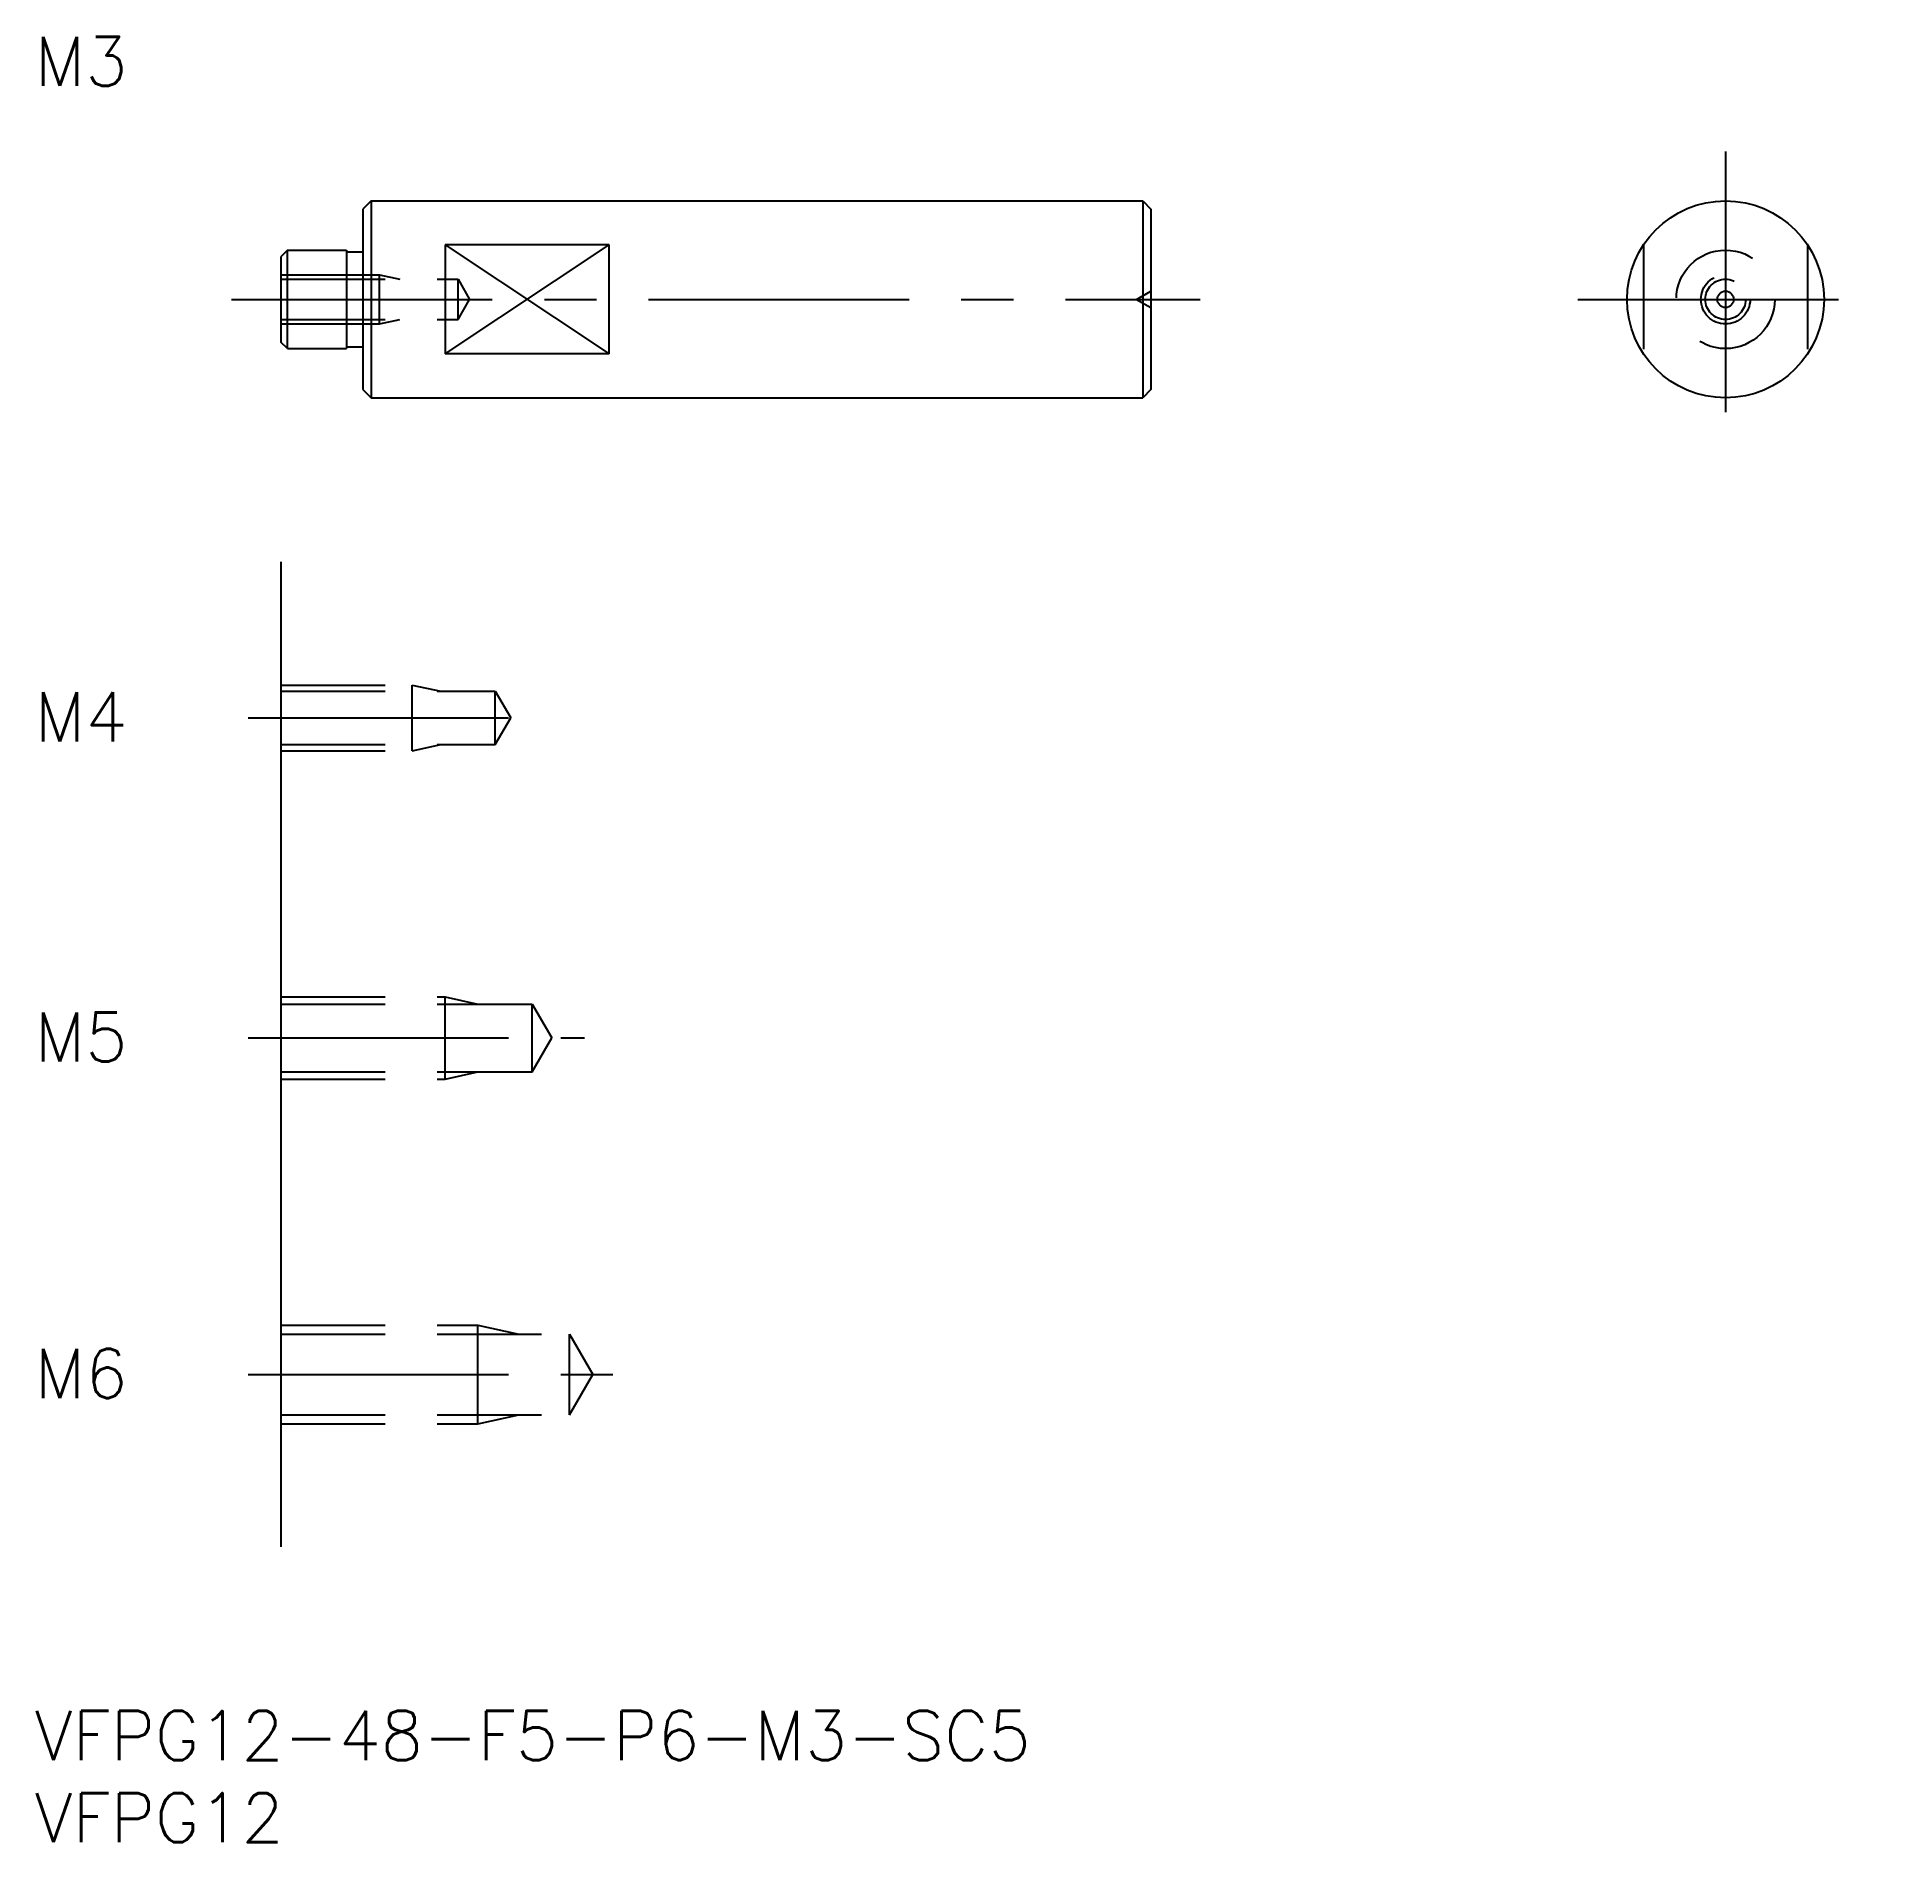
# Model space of a CAD drawing. Extents: x 0 to 112, y -8 to 102.
import ezdxf

# ---------------------------------------------------------------- set-up
doc = ezdxf.new("R2010")
doc.units = 0
doc.header["$LTSCALE"] = 0.5
doc.linetypes.add('CENTER', pattern=[50.8, 31.75, -6.35, 6.35, -6.35])
doc.linetypes.add('DASHED', pattern=[19.05, 12.7, -6.35])
for name, color, linetype in [('MSM_CENTER', 1, 'CENTER'), ('MSM_CONTINUOUS', 7, 'CONTINUOUS'), ('MSM_DASHED', 4, 'DASHED'), ('MSM_NARROW', 5, 'CONTINUOUS'), ('MSM_PART_NUMBER', 7, 'CONTINUOUS')]:
    doc.layers.add(name, color=color, linetype=linetype)
doc.styles.get("Standard").update_dxf_attribs({"font": 'txt.shx', "height": 3, "bigfont": 'bigfont.shx'})

# ---------------------------------------------------------------- blocks, each defined once
blk = doc.blocks.new('*U4')
at = {"layer": 'MSM_PART_NUMBER'}
blk.add_text('VFPG12-48-F5-P6-M3-SC5', height=3, dxfattribs=at).set_placement((0, -3))
blk = doc.blocks.new('*U5')
at = {"layer": 'MSM_PART_NUMBER'}
blk.add_text('VFPG12', height=3, dxfattribs=at).set_placement((0, -8))
blk = doc.blocks.new('*U6')
at = {"layer": 'MSM_PART_NUMBER'}
blk.add_text('M6', height=3, dxfattribs=at).set_placement((0, 19.06))
blk = doc.blocks.new('*U7')
at = {"layer": 'MSM_PART_NUMBER'}
blk.add_text('M5', height=3, dxfattribs=at).set_placement((0, 39.56))
blk = doc.blocks.new('*U8')
at = {"layer": 'MSM_PART_NUMBER'}
blk.add_text('M4', height=3, dxfattribs=at).set_placement((0, 59.06))
blk = doc.blocks.new('*U9')
at = {"layer": 'MSM_PART_NUMBER'}
blk.add_text('M3', height=3, dxfattribs=at).set_placement((0, 99))

msp = doc.modelspace()

# ---------------------------------------------------------------- linework, layer by layer
at = {"layer": 'MSM_CENTER'}
for p, q in [((103, 95), (103, 77)), ((12, 86), (71, 86)), ((94, 86), (112, 86)), ((13, 60.5), (31, 60.5)), ((13, 41), (33.5, 41)), ((13, 20.5), (36, 20.5))]:
    msp.add_line(p, q, dxfattribs=at)
at = {"layer": 'MSM_CONTINUOUS'}
for p, q in [((20.5, 92), (20, 91.5)), ((20.5, 92), (67.5, 92)), ((20.5, 92), (20.5, 80)), ((67.5, 92), (67.5, 80)), ((67.5, 92), (68, 91.5)), ((20, 91.5), (20, 80.5)), ((68, 91.5), (68, 80.5)), ((15.4, 89), (15, 88.6)), ((15, 88.6), (15, 83.4)), ((15.4, 89), (19, 89)), ((15.4, 83), (15.4, 89)), ((19, 89), (19, 83)), ((19, 88.9), (20, 88.9)), ((35, 89.32), (25, 89.32)), ((25, 89.32), (25, 82.68)), ((35, 82.68), (35, 89.32)), ((15.4, 83), (15, 83.4)), ((15.4, 83), (19, 83)), ((19, 83.1), (20, 83.1)), ((35, 82.68), (25, 82.68)), ((20, 80.5), (20.5, 80)), ((20.5, 80), (67.5, 80)), ((68, 80.5), (67.5, 80)), ((15, 70), (15, 10))]:
    msp.add_line(p, q, dxfattribs=at)
for radius in [6, 0.5]:
    msp.add_circle((103, 86), radius, dxfattribs=at)
at = {"layer": 'MSM_DASHED'}
for p, q in [((98, 89.32), (98, 82.68)), ((108, 89.32), (108, 82.68)), ((15, 87.5), (21, 87.5)), ((21, 87.5), (22.25, 87.23)), ((21, 84.5), (21, 87.5)), ((15, 87.23), (25.79, 87.23)), ((25.79, 84.77), (25.79, 87.23)), ((25.79, 87.23), (26.5, 86)), ((67.13, 86), (68, 86.5)), ((25.79, 84.77), (26.5, 86)), ((67.13, 86), (68, 85.5)), ((15, 84.77), (25.79, 84.77)), ((15, 84.5), (21, 84.5)), ((21, 84.5), (22.25, 84.77)), ((15, 62.5), (23, 62.5)), ((15, 62.12), (28.06, 62.12)), ((23, 58.5), (23, 62.5)), ((23, 62.5), (24.75, 62.12)), ((28.06, 58.88), (28.06, 62.12)), ((28.06, 62.12), (29, 60.5)), ((28.06, 58.88), (29, 60.5)), ((15, 58.88), (28.06, 58.88)), ((15, 58.5), (23, 58.5)), ((23, 58.5), (24.75, 58.88)), ((15, 43.5), (25, 43.5)), ((15, 43.07), (30.31, 43.07)), ((25, 38.5), (25, 43.5)), ((25, 43.5), (27, 43.07)), ((30.31, 38.93), (30.31, 43.07)), ((30.31, 43.07), (31.5, 41)), ((30.31, 38.93), (31.5, 41)), ((15, 38.93), (30.31, 38.93)), ((15, 38.5), (25, 38.5)), ((25, 38.5), (27, 38.93)), ((15, 23.5), (27, 23.5)), ((27, 17.5), (27, 23.5)), ((27, 23.5), (29.5, 22.96)), ((15, 22.96), (32.58, 22.96)), ((32.58, 18.04), (32.58, 22.96)), ((32.58, 22.96), (34, 20.5)), ((32.58, 18.04), (34, 20.5)), ((15, 18.04), (32.58, 18.04)), ((27, 17.5), (29.5, 18.04)), ((15, 17.5), (27, 17.5))]:
    msp.add_line(p, q, dxfattribs=at)
for radius in [3, 1.5, 1.23]:
    msp.add_circle((103, 86), radius, dxfattribs=at)
at = {"layer": 'MSM_NARROW'}
for p, q in [((25, 89.32), (35, 82.68)), ((25, 82.68), (35, 89.32))]:
    msp.add_line(p, q, dxfattribs=at)

# ---------------------------------------------------------------- block references
at = {"layer": 'MSM_CONTINUOUS'}
for name in ['*U9', '*U8', '*U7', '*U6', '*U4', '*U5']:
    msp.add_blockref(name, (0, 0), dxfattribs=at)

doc.saveas('drawing.dxf')
